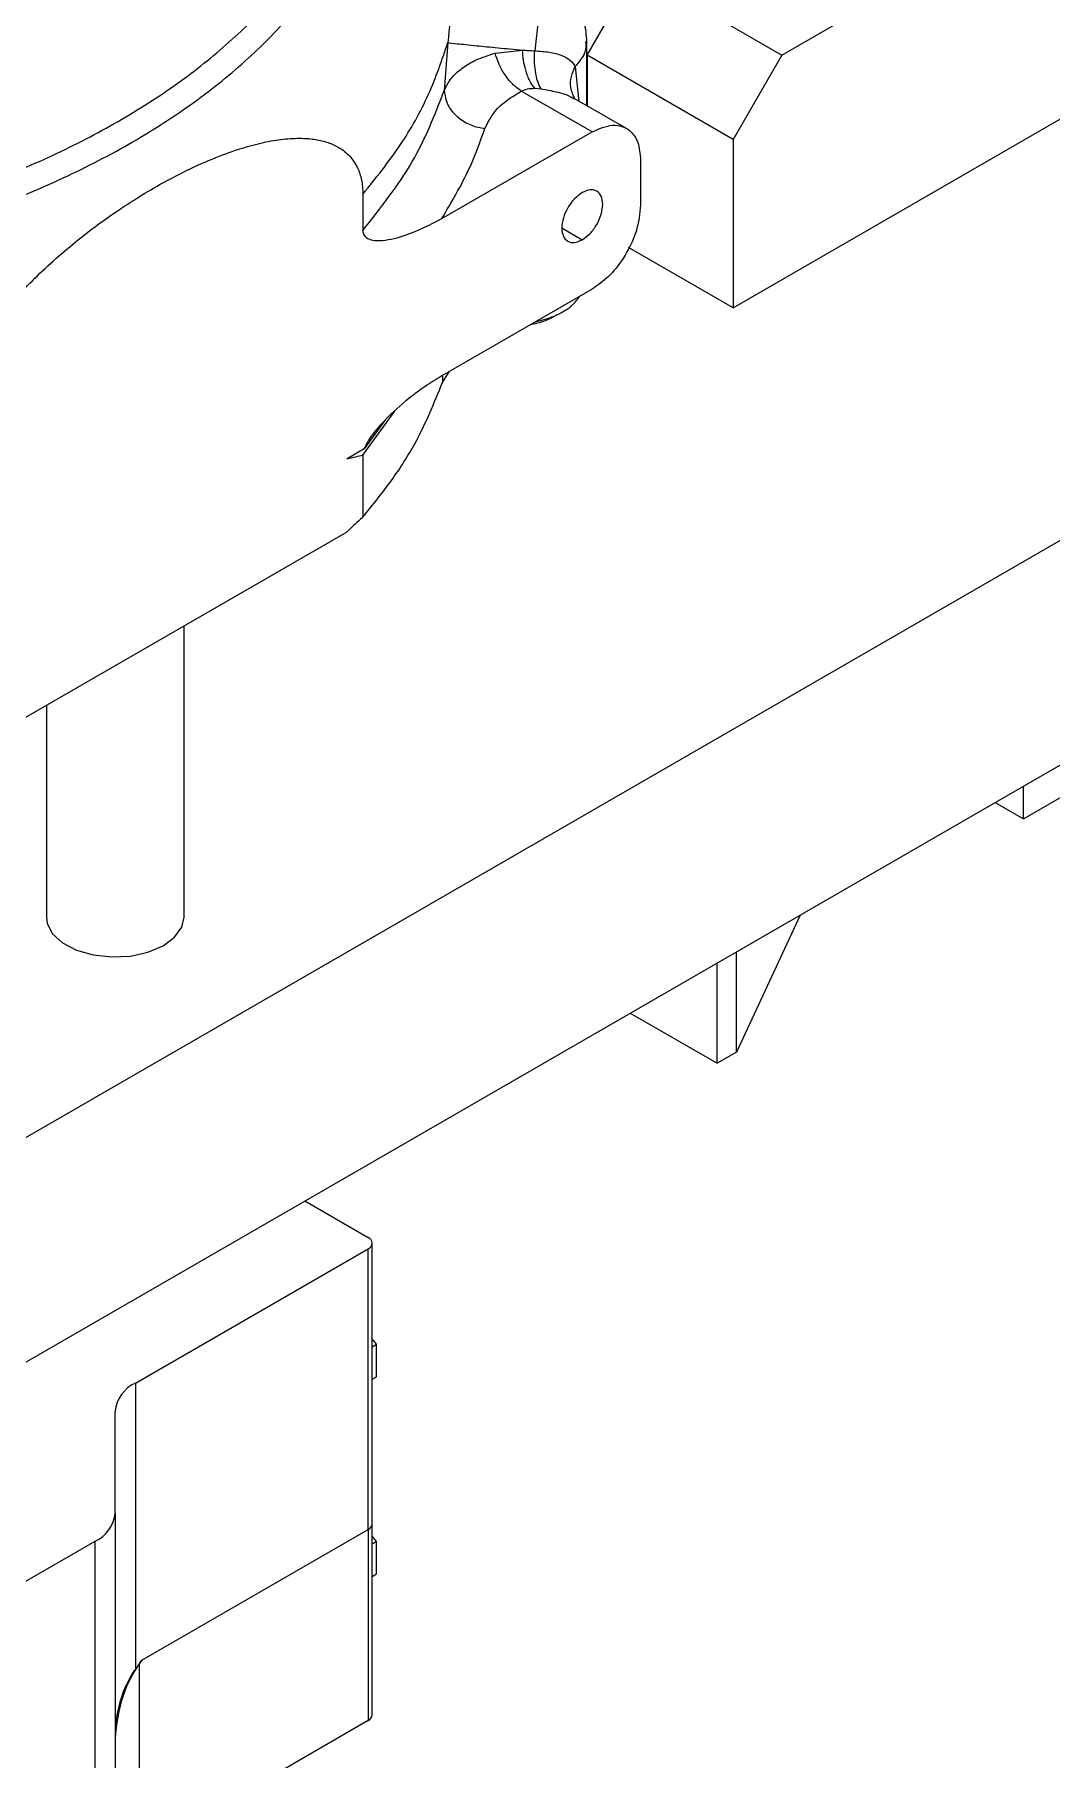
# Model space of a CAD drawing. Header units: millimetres. Extents: x 169 to 14583, y -399 to 10804.
# Drawn here: x 4395.1 to 4469, y 8649.9 to 8775.3 of the extents above; entities that cross this region are included whole.
import ezdxf

# ---------------------------------------------------------------- set-up
doc = ezdxf.new("R2010")
doc.units = ezdxf.units.MM
doc.header["$LTSCALE"] = 35

msp = doc.modelspace()

# ---------------------------------------------------------------- linework, layer by layer
at = {"color": 7, "linetype": 'Continuous', "lineweight": 18}
for p, q in [((4435.243, 8773.786), (4438.778, 8779.91)), ((4438.778, 8779.91), (4449.385, 8773.787)), ((4449.385, 8773.787), (4459.991, 8779.91)), ((4435.232, 8770.103), (4435.232, 8774.736)), ((4425.122, 8774.692), (4424.862, 8771.216)), ((4428.552, 8773.926), (4430.549, 8774.142)), ((4445.849, 8767.663), (4435.243, 8773.786)), ((4435.243, 8773.786), (4435.243, 8770.097)), ((4449.385, 8773.787), (4445.849, 8767.663)), ((4434.381, 8772.955), (4434.646, 8770.383)), ((4435.596, 8768.202), (4430.459, 8771.168)), ((4431.434, 8771.373), (4431.898, 8771.333)), ((4445.849, 8755.415), (4474.133, 8771.743)), ((4434.299, 8770.676), (4434.226, 8770.82)), ((4438.096, 8768.45), (4434.309, 8770.636)), ((4424.684, 8761.903), (4435.596, 8768.202)), ((4445.849, 8767.663), (4445.849, 8755.415)), ((4439.132, 8766.161), (4439.132, 8762.894)), ((4418.946, 8763.666), (4418.946, 8761.04)), ((4351.45, 8670.304), (4511.256, 8762.559)), ((4433.404, 8761.221), (4434.889, 8760.364)), ((4445.849, 8755.415), (4438.237, 8759.809)), ((4435.596, 8756.771), (4424.684, 8750.471)), ((4433.324, 8755.056), (4433.696, 8755.272)), ((4424.729, 8749.996), (4425.206, 8750.773)), ((4424.729, 8750.457), (4424.729, 8749.996)), ((4418.946, 8744.709), (4421.261, 8747.91)), ((4420.601, 8747.292), (4419.039, 8745.171)), ((4351.45, 8653.974), (4511.256, 8746.228)), ((4419.039, 8745.171), (4417.794, 8744.452)), ((4418.946, 8744.709), (4418.946, 8740.218)), ((4389.758, 8722.96), (4417.794, 8739.145)), ((4405.948, 8711.125), (4405.948, 8732.306)), ((4395.948, 8726.533), (4395.948, 8711.125)), ((4466.956, 8718.27), (4471.199, 8720.719)), ((4466.956, 8718.27), (4466.956, 8720.654)), ((4464.892, 8719.462), (4466.956, 8718.27)), ((4450.716, 8711.278), (4446.097, 8701.327)), ((4446.097, 8701.327), (4446.097, 8708.612)), ((4444.682, 8700.51), (4444.682, 8707.795)), ((4438.373, 8704.153), (4444.682, 8700.51)), ((4446.097, 8701.327), (4444.682, 8700.51)), ((4414.733, 8690.506), (4419.333, 8687.851)), ((4402.412, 8677.267), (4419.333, 8687.034)), ((4419.333, 8666.621), (4419.333, 8687.034)), ((4419.625, 8667.029), (4419.625, 8687.443)), ((4419.934, 8680.092), (4419.625, 8680.475)), ((4419.625, 8679.914), (4419.934, 8680.092)), ((4419.934, 8677.735), (4419.934, 8680.092)), ((4402.412, 8677.267), (4402.412, 8656.474)), ((4419.625, 8677.557), (4419.934, 8677.735)), ((4400.948, 8667.82), (4400.948, 8675.226)), ((4400.948, 8667.82), (4400.948, 8647.406)), ((4419.625, 8653.148), (4419.625, 8667.029)), ((4419.625, 8653.148), (4419.625, 8667.029)), ((4419.625, 8653.148), (4419.625, 8667.029)), ((4419.625, 8653.148), (4419.625, 8667.029)), ((4362.057, 8644.173), (4399.483, 8665.779)), ((4399.483, 8645.365), (4399.483, 8665.779)), ((4402.877, 8657.121), (4419.333, 8666.621)), ((4419.333, 8666.621), (4419.333, 8652.74)), ((4419.934, 8665.753), (4419.625, 8666.137)), ((4419.625, 8665.575), (4419.934, 8665.753)), ((4419.934, 8663.396), (4419.934, 8665.753)), ((4419.625, 8663.218), (4419.934, 8663.396)), ((4402.877, 8657.121), (4402.412, 8656.474)), ((4402.705, 8656.882), (4402.877, 8657.121)), ((4402.705, 8643.141), (4402.705, 8656.882)), ((4419.333, 8652.74), (4402.705, 8643.141))]:
    msp.add_line(p, q, dxfattribs=at)
at = {"color": 7, "linetype": 'Continuous', "lineweight": 18, "flags": 128}
msp.add_lwpolyline([(4395.948, 8711.125), (4396.007, 8710.682), (4396.397, 8709.929), (4397.125, 8709.264), (4398.136, 8708.738), (4399.356, 8708.389), (4400.694, 8708.242), (4402.05, 8708.309), (4403.325, 8708.586), (4404.424, 8709.05), (4405.265, 8709.668), (4405.785, 8710.395), (4405.948, 8711.125)], dxfattribs=at)
at = {"color": 7, "linetype": 'Continuous', "lineweight": 18}
for centre, radius, start, end in [((4419.178, 8687.443), 0.437, 290.78342, 69.21658), ((4403.45, 8674.976), 2.515, 114.37466, 174.3052), ((4398.446, 8668.069), 2.515, 294.37466, 354.3052), ((4419.125, 8667.079), 0.503, 294.37466, 354.3052), ((4419.125, 8653.198), 0.503, 294.37466, 354.3052)]:
    msp.add_arc(centre, radius, start, end, dxfattribs=at)
for centre, major_axis in [((4406.948, 8650.969), (0, 8.363)), ((4405.948, 8651.546), (0, 6.969))]:
    msp.add_ellipse(centre, major_axis=major_axis, ratio=0.7174484, start_param=0.7853982, end_param=1.5707963, dxfattribs=at)
for points in [[(4378.028, 8758.825), (4380.139, 8759.275), (4384.362, 8760.174), (4390.324, 8762.02), (4395.922, 8764.203), (4401.068, 8766.734), (4405.705, 8769.571), (4409.777, 8772.685), (4413.236, 8776.037), (4416.039, 8779.587), (4418.157, 8783.293), (4419.546, 8787.109), (4420.258, 8790.993), (4420.109, 8793.59), (4420.034, 8794.889)], [(4378.982, 8760.849), (4380.972, 8761.303), (4384.952, 8762.212), (4390.562, 8764.029), (4395.826, 8766.153), (4400.665, 8768.595), (4405.029, 8771.317), (4408.868, 8774.293), (4412.138, 8777.486), (4414.802, 8780.861), (4416.834, 8784.381), (4418.195, 8788.005), (4418.93, 8791.694), (4418.844, 8794.164), (4418.801, 8795.399)], [(4418.946, 8763.666), (4419.884, 8764.84), (4421.759, 8767.187), (4423.831, 8770.887), (4424.692, 8773.424), (4425.122, 8774.692)], [(4418.946, 8761.04), (4420.237, 8762.677), (4422.819, 8765.951), (4424.181, 8769.461), (4424.862, 8771.216)]]:
    msp.add_open_spline(points, degree=3, dxfattribs=at)
for points, knots in [([(4425.536, 8786.37), (4425.55, 8785.669), (4425.577, 8784.295), (4425.527, 8781.302), (4425.432, 8778.054), (4425.22, 8775.759), (4425.122, 8774.692)], [0, 0, 0, 0, 0.2834602, 0.5564364, 0.7937721, 1, 1, 1, 1]), ([(4431.759, 8779.628), (4431.839, 8779.358), (4431.999, 8778.808), (4431.824, 8777.51), (4431.631, 8775.898), (4431.498, 8774.69), (4431.433, 8774.097)], [0, 0, 0, 0, 0.2615079, 0.531401, 0.7696903, 1, 1, 1, 1]), ([(4435.232, 8774.748), (4435.192, 8775.225), (4435.112, 8776.165), (4434.514, 8777.476), (4433.674, 8778.595), (4432.967, 8779.11), (4432.628, 8779.358)], [0, 0, 0, 0, 0.2663759, 0.5260687, 0.7721437, 1, 1, 1, 1]), ([(4434.381, 8772.955), (4434.689, 8773.305), (4435.194, 8773.879), (4435.166, 8774.516), (4435.155, 8774.765)], [0, 0, 0, 0, 0.6102924, 1, 1, 1, 1]), ([(4424.862, 8771.216), (4425.008, 8771.512), (4425.299, 8772.101), (4426.115, 8772.843), (4427.17, 8773.486), (4428.077, 8773.775), (4428.552, 8773.926)], [0, 0, 0, 0, 0.2519664, 0.502459, 0.7393743, 1, 1, 1, 1]), ([(4425.122, 8774.692), (4425.307, 8774.671), (4425.685, 8774.628), (4427.042, 8774.489), (4428.694, 8774.324), (4429.935, 8774.202), (4430.549, 8774.142)], [0, 0, 0, 0, 0.2738793, 0.5578968, 0.7816385, 1, 1, 1, 1]), ([(4430.459, 8771.168), (4430.243, 8771.326), (4429.794, 8771.654), (4429.225, 8772.388), (4428.791, 8773.174), (4428.631, 8773.677), (4428.552, 8773.926)], [0, 0, 0, 0, 0.2629395, 0.5469805, 0.775778, 1, 1, 1, 1]), ([(4430.549, 8774.142), (4430.693, 8774.138), (4430.984, 8774.13), (4431.283, 8774.108), (4431.433, 8774.097)], [0, 0, 0, 0, 0.4977815, 1, 1, 1, 1]), ([(4431.434, 8771.373), (4431.308, 8771.539), (4431.051, 8771.881), (4430.78, 8772.623), (4430.606, 8773.4), (4430.568, 8773.897), (4430.549, 8774.142)], [0, 0, 0, 0, 0.272792, 0.558422, 0.783061, 1, 1, 1, 1]), ([(4431.898, 8771.333), (4431.809, 8771.495), (4431.628, 8771.827), (4431.475, 8772.57), (4431.408, 8773.35), (4431.425, 8773.851), (4431.433, 8774.097)], [0, 0, 0, 0, 0.2749022, 0.5612488, 0.7850976, 1, 1, 1, 1]), ([(4431.433, 8774.097), (4431.793, 8774.073), (4432.518, 8774.026), (4433.386, 8773.796), (4434.048, 8773.44), (4434.269, 8773.119), (4434.381, 8772.955)], [0, 0, 0, 0, 0.2647259, 0.532753, 0.7623439, 1, 1, 1, 1]), ([(4434.356, 8770.609), (4434.227, 8770.882), (4433.989, 8771.384), (4434.045, 8772.225), (4434.271, 8772.716), (4434.381, 8772.955)], [0, 0, 0, 0, 0.37930843, 0.69848856, 1, 1, 1, 1]), ([(4424.862, 8771.216), (4424.914, 8770.863), (4425.022, 8770.129), (4425.82, 8769.221), (4426.811, 8768.635), (4427.486, 8768.508), (4427.81, 8768.447)], [0, 0, 0, 0, 0.2702616, 0.5624298, 0.7897367, 1, 1, 1, 1]), ([(4427.81, 8768.447), (4428.103, 8769.02), (4428.628, 8770.047), (4429.897, 8770.824), (4430.459, 8771.168)], [0, 0, 0, 0, 0.557013, 1, 1, 1, 1]), ([(4430.459, 8771.168), (4430.605, 8771.23), (4430.9, 8771.355), (4431.255, 8771.367), (4431.434, 8771.373)], [0, 0, 0, 0, 0.4947596, 1, 1, 1, 1]), ([(4431.898, 8771.333), (4432.275, 8771.266), (4433.015, 8771.136), (4433.856, 8770.892), (4434.19, 8770.678), (4434.294, 8770.611)], [0, 0, 0, 0, 0.418292, 0.81923498, 1, 1, 1, 1]), ([(4424.684, 8761.903), (4425.395, 8763.104), (4426.664, 8765.25), (4427.46, 8767.47), (4427.81, 8768.447)], [0, 0, 0, 0, 0.5599657, 1, 1, 1, 1]), ([(4435.596, 8768.202), (4436.115, 8768.425), (4437.152, 8768.87), (4438.314, 8768.447), (4439.008, 8767.502), (4439.09, 8766.608), (4439.132, 8766.161)], [0, 0, 0, 0, 0.2796188, 0.5592376, 0.7796189, 1, 1, 1, 1]), ([(4390.41, 8751.671), (4390.673, 8752.103), (4391.213, 8752.99), (4392.153, 8754.272), (4393.269, 8755.637), (4394.573, 8757.056), (4396.064, 8758.503), (4398.075, 8760.256), (4400.715, 8762.26), (4403.575, 8764.069), (4406.132, 8765.423), (4408.209, 8766.35), (4410.062, 8767.013), (4411.701, 8767.454), (4413.151, 8767.701), (4414.419, 8767.766), (4415.504, 8767.678), (4416.41, 8767.461), (4417.256, 8767.08), (4418.004, 8766.497), (4418.557, 8765.68), (4418.887, 8764.737), (4418.927, 8764.02), (4418.946, 8763.666)], [0, 0, 0, 0, 0.03249272, 0.06674795, 0.10308364, 0.14867809, 0.19626575, 0.24619185, 0.33724807, 0.43875141, 0.50614152, 0.56977544, 0.62874672, 0.67751204, 0.72397023, 0.76845053, 0.80394211, 0.83742281, 0.86919992, 0.90674553, 0.94182241, 0.97128365, 1, 1, 1, 1]), ([(4434.889, 8763.793), (4434.695, 8763.655), (4434.306, 8763.379), (4433.812, 8762.697), (4433.481, 8761.94), (4433.365, 8761.199), (4433.481, 8760.592), (4433.812, 8760.215), (4434.306, 8760.104), (4434.695, 8760.277), (4434.889, 8760.364)], [0, 0, 0, 0, 0.1250003, 0.2500004, 0.3749998, 0.5, 0.6250002, 0.7499996, 0.8749997, 1, 1, 1, 1]), ([(4434.889, 8760.364), (4435.083, 8760.502), (4435.472, 8760.777), (4435.966, 8761.459), (4436.297, 8762.217), (4436.413, 8762.958), (4436.297, 8763.565), (4435.966, 8763.941), (4435.472, 8764.052), (4435.083, 8763.879), (4434.889, 8763.793)], [0, 0, 0, 0, 0.12500031, 0.25000039, 0.37499976, 0.5, 0.62500024, 0.74999961, 0.87499969, 1, 1, 1, 1]), ([(4439.132, 8762.894), (4439.065, 8762.257), (4438.932, 8760.982), (4437.985, 8759.093), (4436.819, 8757.619), (4436.004, 8757.054), (4435.596, 8756.771)], [0, 0, 0, 0, 0.2796188, 0.5592376, 0.7796189, 1, 1, 1, 1]), ([(4418.946, 8761.04), (4418.951, 8760.975), (4418.96, 8760.842), (4419.062, 8760.613), (4419.472, 8760.288), (4420.531, 8760.283), (4422.343, 8760.705), (4423.814, 8761.458), (4424.684, 8761.903)], [0, 0, 0, 0, 0.02707655, 0.05588576, 0.12324754, 0.3173676, 0.59630045, 1, 1, 1, 1]), ([(4431.494, 8754.402), (4431.958, 8754.528), (4432.981, 8754.804), (4434.116, 8755.47), (4434.537, 8756.028), (4434.712, 8756.26)], [0, 0, 0, 0, 0.3272504, 0.7203953, 1, 1, 1, 1]), ([(4431.056, 8754.182), (4431.593, 8754.304), (4432.267, 8754.456), (4432.744, 8754.758), (4432.841, 8754.819)], [0, 0, 0, 0, 0.7985138, 1, 1, 1, 1]), ([(4418.946, 8740.218), (4419.659, 8741.094), (4421.084, 8742.844), (4423.147, 8746.093), (4424.129, 8748.516), (4424.729, 8749.996)], [0, 0, 0, 0, 0.2800419, 0.5600837, 1, 1, 1, 1]), ([(4424.684, 8750.471), (4424.269, 8750.218), (4423.614, 8749.818), (4422.891, 8749.293), (4421.992, 8748.603), (4420.934, 8747.698), (4419.857, 8746.526), (4419.28, 8745.712), (4419.113, 8745.337), (4419.039, 8745.171)], [0, 0, 0, 0, 0.2043251, 0.3231346, 0.35853, 0.6540221, 0.8561367, 0.9365424, 1, 1, 1, 1]), ([(4417.794, 8744.452), (4418.009, 8744.502), (4418.394, 8744.592), (4418.777, 8744.673), (4418.946, 8744.709)], [0, 0, 0, 0, 0.5588148, 1, 1, 1, 1]), ([(4418.946, 8740.218), (4418.731, 8740.016), (4418.348, 8739.656), (4417.963, 8739.301), (4417.794, 8739.145)], [0, 0, 0, 0, 0.56117825, 1, 1, 1, 1])]:
    msp.add_open_spline(points, degree=3, knots=knots, dxfattribs=at)

doc.saveas('drawing.dxf')
